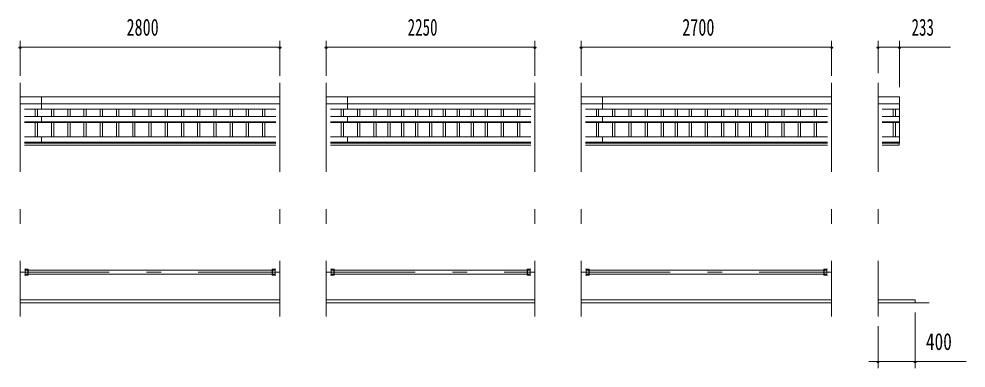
# Model space of a CAD drawing. Units: millimetres, scale not verified. Extents: x -31992 to 32005, y -14700 to 14700.
# Drawn here: x -22130 to -11917, y 2423 to 6188 of the extents above; entities that cross this region are included whole.
import ezdxf
from ezdxf.enums import TextEntityAlignment as Align

# ---------------------------------------------------------------- set-up
doc = ezdxf.new("R2010")
doc.units = ezdxf.units.MM
doc.header["$LTSCALE"] = 80
doc.linetypes.add('USER3', pattern=[24, 12, -5, 2, -5])
for name, color, linetype, lineweight in [('0-2_1-07BOLD', 7, 'Continuous', 18), ('0-3_1-27CENTER', 3, 'USER3', 18), ('0-4_1-47THIN', 4, 'Continuous', 18), ('0-5_1-57DIM', 3, 'Continuous', 18)]:
    doc.layers.add(name, color=color, linetype=linetype, lineweight=lineweight)
doc.styles.add('ＭＳ ゴシック', font='')
doc.styles.get('ＭＳ ゴシック').set_extended_font_data('MS Gothic')

msp = doc.modelspace()

# ---------------------------------------------------------------- linework, layer by layer
at = {"layer": '0-2_1-07BOLD'}
for p, q in [((-19316.16, 5347.54), (-22116.16, 5347.54)), ((-21886.16, 5347.54), (-21886.16, 5215.14)), ((-16566.16, 5347.54), (-18816.16, 5347.54)), ((-18586.16, 5347.54), (-18586.16, 5215.14)), ((-13366.16, 5347.54), (-16066.16, 5347.54)), ((-15836.16, 5347.54), (-15836.16, 5215.14)), ((-12633.16, 5347.54), (-12866.16, 5347.54)), ((-12633.16, 5347.54), (-12633.16, 4848.33)), ((-22116.16, 5270.38), (-19316.16, 5270.38)), ((-19360.71, 5215.14), (-22071.61, 5215.14)), ((-18816.16, 5270.38), (-16566.16, 5270.38)), ((-16610.71, 5215.14), (-18771.61, 5215.14)), ((-16066.16, 5270.38), (-13366.16, 5270.38)), ((-13410.71, 5215.14), (-16021.61, 5215.14)), ((-12866.16, 5270.38), (-12633.16, 5270.38)), ((-12821.61, 5215.14), (-12633.16, 5215.14)), ((-22071.61, 5135.82), (-19360.71, 5135.82)), ((-21886.16, 5135.82), (-21886.16, 5069.9)), ((-18771.61, 5135.82), (-16610.71, 5135.82)), ((-18586.16, 5135.82), (-18586.16, 5069.9)), ((-16021.61, 5135.82), (-13410.71, 5135.82)), ((-15836.16, 5135.82), (-15836.16, 5069.9)), ((-12821.61, 5135.82), (-12633.16, 5135.82)), ((-22071.61, 5078.12), (-19360.71, 5078.12)), ((-22071.61, 5069.9), (-19360.71, 5069.9)), ((-18771.61, 5078.12), (-16610.71, 5078.12)), ((-18771.61, 5069.9), (-16610.71, 5069.9)), ((-16021.61, 5078.12), (-13410.71, 5078.12)), ((-16021.61, 5069.9), (-13410.71, 5069.9)), ((-12821.61, 5078.12), (-12633.16, 5078.12)), ((-12821.61, 5069.9), (-12633.16, 5069.9)), ((-19360.71, 4915.31), (-22071.61, 4915.31)), ((-21886.16, 4915.31), (-21886.16, 4848.33)), ((-16610.71, 4915.31), (-18771.61, 4915.31)), ((-18586.16, 4915.31), (-18586.16, 4848.33)), ((-13410.71, 4915.31), (-16021.61, 4915.31)), ((-15836.16, 4915.31), (-15836.16, 4848.33)), ((-12821.61, 4915.31), (-12633.16, 4915.31)), ((-19360.71, 4860.2), (-22071.61, 4860.2)), ((-19360.71, 4848.33), (-22071.61, 4848.33)), ((-19360.71, 4827.54), (-22071.61, 4827.54)), ((-16610.71, 4860.2), (-18771.61, 4860.2)), ((-16610.71, 4848.33), (-18771.61, 4848.33)), ((-16610.71, 4827.54), (-18771.61, 4827.54)), ((-13410.71, 4860.2), (-16021.61, 4860.2)), ((-13410.71, 4848.33), (-16021.61, 4848.33)), ((-13410.71, 4827.54), (-16021.61, 4827.54)), ((-12821.61, 4860.2), (-12633.16, 4860.2)), ((-12821.61, 4848.33), (-12633.16, 4848.33)), ((-12821.61, 4827.54), (-12638.16, 4827.54)), ((-12638.16, 4848.33), (-12638.16, 4827.54)), ((-22031.61, 3490.54), (-22071.61, 3490.54)), ((-22034.81, 3490.54), (-22034.81, 3424.54)), ((-22031.61, 3490.54), (-22031.61, 3424.54)), ((-22031.61, 3478.88), (-19400.71, 3478.88)), ((-19400.71, 3490.54), (-19360.71, 3490.54)), ((-19397.51, 3490.54), (-19397.51, 3424.54)), ((-19397.51, 3478.88), (-19368.66, 3478.88)), ((-19368.66, 3478.88), (-19368.66, 3436.19)), ((-18731.61, 3490.54), (-18771.61, 3490.54)), ((-18763.66, 3478.88), (-18763.66, 3436.19)), ((-18734.81, 3478.88), (-18763.66, 3478.88)), ((-18734.81, 3490.54), (-18734.81, 3424.54)), ((-18731.61, 3490.54), (-18731.61, 3424.54)), ((-18731.61, 3478.88), (-16650.71, 3478.88)), ((-16650.71, 3490.54), (-16610.71, 3490.54)), ((-16650.71, 3490.54), (-16650.71, 3424.54)), ((-16647.51, 3490.54), (-16647.51, 3424.54)), ((-16647.51, 3478.88), (-16618.66, 3478.88)), ((-16618.66, 3478.88), (-16618.66, 3436.19)), ((-15981.61, 3490.54), (-16021.61, 3490.54)), ((-16013.66, 3478.88), (-16013.66, 3436.19)), ((-15984.81, 3478.88), (-16013.66, 3478.88)), ((-15984.81, 3490.54), (-15984.81, 3424.54)), ((-15981.61, 3490.54), (-15981.61, 3424.54)), ((-15981.61, 3478.88), (-13450.71, 3478.88)), ((-13450.71, 3490.54), (-13450.71, 3424.54)), ((-13450.71, 3490.54), (-13410.71, 3490.54)), ((-13447.51, 3490.54), (-13447.51, 3424.54)), ((-13447.51, 3478.88), (-13418.66, 3478.88)), ((-13418.66, 3478.88), (-13418.66, 3436.19)), ((-22031.61, 3424.54), (-22071.61, 3424.54)), ((-22034.81, 3436.19), (-22063.66, 3436.19)), ((-22031.61, 3436.19), (-19400.71, 3436.19)), ((-19397.51, 3436.19), (-19368.66, 3436.19)), ((-18731.61, 3424.54), (-18771.61, 3424.54)), ((-18734.81, 3436.19), (-18763.66, 3436.19)), ((-18731.61, 3436.19), (-16650.71, 3436.19)), ((-16650.71, 3424.54), (-16610.71, 3424.54)), ((-16647.51, 3436.19), (-16618.66, 3436.19)), ((-15981.61, 3424.54), (-16021.61, 3424.54)), ((-15984.81, 3436.19), (-16013.66, 3436.19)), ((-15981.61, 3436.19), (-13450.71, 3436.19)), ((-13450.71, 3424.54), (-13410.71, 3424.54)), ((-13447.51, 3436.19), (-13418.66, 3436.19)), ((-19316.16, 3157.53), (-22116.16, 3157.53)), ((-19316.16, 3127.54), (-22116.16, 3127.54)), ((-16566.16, 3157.53), (-18816.16, 3157.53)), ((-16566.16, 3127.54), (-18816.16, 3127.54)), ((-13366.16, 3157.53), (-16066.16, 3157.53)), ((-13366.16, 3127.54), (-16066.16, 3127.54)), ((-12466.16, 3157.53), (-12866.16, 3157.53)), ((-12316.16, 3127.54), (-12866.16, 3127.54)), ((-12466.16, 3157.53), (-12466.16, 3127.54))]:
    msp.add_line(p, q, dxfattribs=at)
for points in [[(-22034.81, 3478.88), (-22063.66, 3478.88), (-22063.66, 3436.19)], [(-19400.71, 3490.54), (-19400.71, 3424.54), (-19360.71, 3424.54)]]:
    msp.add_lwpolyline(points, dxfattribs=at)
at = {"layer": '0-3_1-27CENTER'}
for p, q in [((-22116.16, 5497.54), (-22116.16, 2977.54)), ((-19316.16, 5497.54), (-19316.16, 2977.54)), ((-18816.16, 5497.54), (-18816.16, 2977.54)), ((-16566.16, 5497.54), (-16566.16, 2977.54)), ((-16066.16, 5497.54), (-16066.16, 2977.54)), ((-13366.16, 5497.54), (-13366.16, 2977.54)), ((-12866.16, 5497.54), (-12866.16, 2977.54)), ((-22116.16, 3457.54), (-19316.16, 3457.54)), ((-18816.16, 3457.54), (-16566.16, 3457.54)), ((-16066.16, 3457.54), (-13366.16, 3457.54))]:
    msp.add_line(p, q, dxfattribs=at)
at = {"layer": '0-4_1-47THIN'}
for p, q in [((-21953.66, 5215.14), (-21953.66, 5135.83)), ((-21928.66, 5215.14), (-21928.66, 5135.83)), ((-21778.66, 5215.14), (-21778.66, 5135.83)), ((-21753.66, 5215.14), (-21753.66, 5135.83)), ((-21603.66, 5215.14), (-21603.66, 5135.83)), ((-21578.66, 5215.14), (-21578.66, 5135.83)), ((-21428.66, 5215.14), (-21428.66, 5135.83)), ((-21403.66, 5215.14), (-21403.66, 5135.83)), ((-21253.66, 5215.14), (-21253.66, 5135.83)), ((-21228.66, 5215.14), (-21228.66, 5135.83)), ((-21078.66, 5215.14), (-21078.66, 5135.83)), ((-21053.66, 5215.14), (-21053.66, 5135.83)), ((-20903.66, 5215.14), (-20903.66, 5135.83)), ((-20878.66, 5215.14), (-20878.66, 5135.83)), ((-20728.66, 5215.14), (-20728.66, 5135.83)), ((-20703.66, 5215.14), (-20703.66, 5135.83)), ((-20553.66, 5215.14), (-20553.66, 5135.83)), ((-20528.66, 5215.14), (-20528.66, 5135.83)), ((-20378.66, 5215.14), (-20378.66, 5135.83)), ((-20353.66, 5215.14), (-20353.66, 5135.83)), ((-20203.66, 5215.14), (-20203.66, 5135.83)), ((-20178.66, 5215.14), (-20178.66, 5135.83)), ((-20028.66, 5215.14), (-20028.66, 5135.83)), ((-20003.66, 5215.14), (-20003.66, 5135.83)), ((-19853.66, 5215.14), (-19853.66, 5135.83)), ((-19828.66, 5215.14), (-19828.66, 5135.83)), ((-19678.66, 5215.14), (-19678.66, 5135.83)), ((-19653.66, 5215.14), (-19653.66, 5135.83)), ((-19503.66, 5215.14), (-19503.66, 5135.83)), ((-19478.66, 5215.14), (-19478.66, 5135.83)), ((-18653.65, 5215.14), (-18653.65, 5135.83)), ((-18628.65, 5215.14), (-18628.65, 5135.83)), ((-18478.65, 5215.14), (-18478.65, 5135.83)), ((-18453.65, 5215.14), (-18453.65, 5135.83)), ((-18303.66, 5215.14), (-18303.66, 5135.83)), ((-18278.65, 5215.14), (-18278.65, 5135.83)), ((-18153.66, 5215.14), (-18153.66, 5135.83)), ((-18128.66, 5215.14), (-18128.66, 5135.83)), ((-18003.66, 5215.14), (-18003.66, 5135.83)), ((-17978.65, 5215.14), (-17978.65, 5135.83)), ((-17853.66, 5215.14), (-17853.66, 5135.83)), ((-17828.66, 5215.14), (-17828.66, 5135.83)), ((-17703.66, 5215.14), (-17703.66, 5135.83)), ((-17678.66, 5215.14), (-17678.66, 5135.83)), ((-17553.66, 5215.14), (-17553.66, 5135.83)), ((-17528.66, 5215.14), (-17528.66, 5135.83)), ((-17403.66, 5215.14), (-17403.66, 5135.83)), ((-17378.66, 5215.14), (-17378.66, 5135.83)), ((-17253.66, 5215.14), (-17253.66, 5135.83)), ((-17228.66, 5215.14), (-17228.66, 5135.83)), ((-17103.66, 5215.14), (-17103.66, 5135.83)), ((-17078.66, 5215.14), (-17078.66, 5135.83)), ((-16928.66, 5215.14), (-16928.66, 5135.83)), ((-16903.66, 5215.14), (-16903.66, 5135.83)), ((-16753.66, 5215.14), (-16753.66, 5135.83)), ((-16728.66, 5215.14), (-16728.66, 5135.83)), ((-15903.66, 5215.14), (-15903.66, 5135.83)), ((-15878.66, 5215.14), (-15878.66, 5135.83)), ((-15728.66, 5215.14), (-15728.66, 5135.83)), ((-15703.66, 5215.14), (-15703.66, 5135.83)), ((-15553.66, 5215.14), (-15553.66, 5135.83)), ((-15528.66, 5215.14), (-15528.66, 5135.83)), ((-15378.66, 5215.14), (-15378.66, 5135.83)), ((-15353.66, 5215.14), (-15353.66, 5135.83)), ((-15203.66, 5215.14), (-15203.66, 5135.83)), ((-15178.66, 5215.14), (-15178.66, 5135.83)), ((-15053.66, 5215.14), (-15053.66, 5135.83)), ((-15028.66, 5215.14), (-15028.66, 5135.83)), ((-14903.66, 5215.14), (-14903.66, 5135.83)), ((-14878.66, 5215.14), (-14878.66, 5135.83)), ((-14728.66, 5215.14), (-14728.66, 5135.83)), ((-14703.65, 5215.14), (-14703.65, 5135.83)), ((-14553.66, 5215.14), (-14553.66, 5135.83)), ((-14528.66, 5215.14), (-14528.66, 5135.83)), ((-14403.65, 5215.14), (-14403.65, 5135.83)), ((-14378.66, 5215.14), (-14378.66, 5135.83)), ((-14253.66, 5215.14), (-14253.66, 5135.83)), ((-14228.66, 5215.14), (-14228.66, 5135.83)), ((-14078.65, 5215.14), (-14078.65, 5135.83)), ((-14053.65, 5215.14), (-14053.65, 5135.83)), ((-13903.66, 5215.14), (-13903.66, 5135.83)), ((-13878.66, 5215.14), (-13878.66, 5135.83)), ((-13728.66, 5215.14), (-13728.66, 5135.83)), ((-13703.65, 5215.14), (-13703.65, 5135.83)), ((-13553.66, 5215.14), (-13553.66, 5135.83)), ((-13528.65, 5215.14), (-13528.65, 5135.83)), ((-12703.66, 5215.14), (-12703.66, 5135.83)), ((-12678.66, 5215.14), (-12678.66, 5135.83)), ((-21953.66, 5069.9), (-21953.66, 4915.31)), ((-21928.66, 5069.9), (-21928.66, 4915.31)), ((-21778.66, 5069.9), (-21778.66, 4915.31)), ((-21753.66, 5069.9), (-21753.66, 4915.31)), ((-21603.66, 5069.9), (-21603.66, 4915.31)), ((-21578.66, 5069.9), (-21578.66, 4915.31)), ((-21428.66, 5069.9), (-21428.66, 4915.31)), ((-21403.66, 5069.9), (-21403.66, 4915.31)), ((-21253.66, 5069.9), (-21253.66, 4915.31)), ((-21228.66, 5069.9), (-21228.66, 4915.31)), ((-21078.66, 5069.9), (-21078.66, 4915.31)), ((-21053.66, 5069.9), (-21053.66, 4915.31)), ((-20903.66, 5069.9), (-20903.66, 4915.31)), ((-20878.66, 5069.9), (-20878.66, 4915.31)), ((-20728.66, 5069.9), (-20728.66, 4915.31)), ((-20703.66, 5069.9), (-20703.66, 4915.31)), ((-20553.66, 5069.9), (-20553.66, 4915.31)), ((-20528.66, 5069.9), (-20528.66, 4915.31)), ((-20378.66, 5069.9), (-20378.66, 4915.31)), ((-20353.66, 5069.9), (-20353.66, 4915.31)), ((-20203.66, 5069.9), (-20203.66, 4915.31)), ((-20178.66, 5069.9), (-20178.66, 4915.31)), ((-20028.66, 5069.9), (-20028.66, 4915.31)), ((-20003.66, 5069.9), (-20003.66, 4915.31)), ((-19853.66, 5069.9), (-19853.66, 4915.31)), ((-19828.66, 5069.9), (-19828.66, 4915.31)), ((-19678.66, 5069.9), (-19678.66, 4915.31)), ((-19653.66, 5069.9), (-19653.66, 4915.31)), ((-19503.66, 5069.9), (-19503.66, 4915.31)), ((-19478.66, 5069.9), (-19478.66, 4915.31)), ((-18653.65, 5069.9), (-18653.65, 4915.31)), ((-18628.65, 5069.9), (-18628.65, 4915.31)), ((-18478.65, 5069.9), (-18478.65, 4915.31)), ((-18453.65, 5069.9), (-18453.65, 4915.31)), ((-18303.66, 5069.9), (-18303.66, 4915.31)), ((-18278.65, 5069.9), (-18278.65, 4915.31)), ((-18153.66, 5069.9), (-18153.66, 4915.31)), ((-18128.66, 5069.9), (-18128.66, 4915.31)), ((-18003.66, 5069.9), (-18003.66, 4915.31)), ((-17978.65, 5069.9), (-17978.65, 4915.31)), ((-17853.66, 5069.9), (-17853.66, 4915.31)), ((-17828.66, 5069.9), (-17828.66, 4915.31)), ((-17703.66, 5069.9), (-17703.66, 4915.31)), ((-17678.66, 5069.9), (-17678.66, 4915.31)), ((-17553.66, 5069.9), (-17553.66, 4915.31)), ((-17528.66, 5069.9), (-17528.66, 4915.31)), ((-17403.66, 5069.9), (-17403.66, 4915.31)), ((-17378.66, 5069.9), (-17378.66, 4915.31)), ((-17253.66, 5069.9), (-17253.66, 4915.31)), ((-17228.66, 5069.9), (-17228.66, 4915.31)), ((-17103.66, 5069.9), (-17103.66, 4915.31)), ((-17078.66, 5069.9), (-17078.66, 4915.31)), ((-16928.66, 5069.9), (-16928.66, 4915.31)), ((-16903.66, 5069.9), (-16903.66, 4915.31)), ((-16753.66, 5069.9), (-16753.66, 4915.31)), ((-16728.66, 5069.9), (-16728.66, 4915.31)), ((-15903.66, 5069.9), (-15903.66, 4915.31)), ((-15878.66, 5069.9), (-15878.66, 4915.31)), ((-15728.66, 5069.9), (-15728.66, 4915.31)), ((-15703.66, 5069.9), (-15703.66, 4915.31)), ((-15553.66, 5069.9), (-15553.66, 4915.31)), ((-15528.66, 5069.9), (-15528.66, 4915.31)), ((-15378.66, 5069.9), (-15378.66, 4915.31)), ((-15353.66, 5069.9), (-15353.66, 4915.31)), ((-15203.66, 5069.9), (-15203.66, 4915.31)), ((-15178.66, 5069.9), (-15178.66, 4915.31)), ((-15053.66, 5069.9), (-15053.66, 4915.31)), ((-15028.66, 5069.9), (-15028.66, 4915.31)), ((-14903.66, 5069.9), (-14903.66, 4915.31)), ((-14878.66, 5069.9), (-14878.66, 4915.31)), ((-14728.66, 5069.9), (-14728.66, 4915.31)), ((-14703.65, 5069.9), (-14703.65, 4915.31)), ((-14553.66, 5069.9), (-14553.66, 4915.31)), ((-14528.66, 5069.9), (-14528.66, 4915.31)), ((-14403.65, 5069.9), (-14403.65, 4915.31)), ((-14378.66, 5069.9), (-14378.66, 4915.31)), ((-14253.66, 5069.9), (-14253.66, 4915.31)), ((-14228.66, 5069.9), (-14228.66, 4915.31)), ((-14078.65, 5069.9), (-14078.65, 4915.31)), ((-14053.65, 5069.9), (-14053.65, 4915.31)), ((-13903.66, 5069.9), (-13903.66, 4915.31)), ((-13878.66, 5069.9), (-13878.66, 4915.31)), ((-13728.66, 5069.9), (-13728.66, 4915.31)), ((-13703.65, 5069.9), (-13703.65, 4915.31)), ((-13553.66, 5069.9), (-13553.66, 4915.31)), ((-13528.65, 5069.9), (-13528.65, 4915.31)), ((-12703.66, 5069.9), (-12703.66, 4915.31)), ((-12678.66, 5069.9), (-12678.66, 4915.31))]:
    msp.add_line(p, q, dxfattribs=at)
at = {"layer": '0-5_1-57DIM'}
for p, q in [((-22116.16, 5572.54), (-22116.16, 5952.53)), ((-19316.16, 5572.54), (-19316.16, 5952.53)), ((-18816.16, 5572.54), (-18816.16, 5952.53)), ((-16566.16, 5572.54), (-16566.16, 5952.53)), ((-16066.16, 5572.54), (-16066.16, 5952.53)), ((-13366.16, 5572.54), (-13366.16, 5952.53)), ((-12866.16, 5602.54), (-12866.16, 5952.53)), ((-12633.16, 5452.54), (-12633.16, 5952.53)), ((-22102.16, 5882.53), (-22130.16, 5882.53)), ((-22116.16, 5882.53), (-19316.16, 5882.53)), ((-19302.16, 5882.53), (-19330.16, 5882.53)), ((-18802.16, 5882.53), (-18830.16, 5882.53)), ((-18816.16, 5882.53), (-16566.16, 5882.53)), ((-16552.16, 5882.53), (-16580.16, 5882.53)), ((-16052.16, 5882.53), (-16080.16, 5882.53)), ((-16066.16, 5882.53), (-13366.16, 5882.53)), ((-13352.16, 5882.53), (-13380.16, 5882.53)), ((-12852.16, 5882.53), (-12880.16, 5882.53)), ((-12083.66, 5882.53), (-12866.16, 5882.53)), ((-12619.16, 5882.53), (-12647.16, 5882.53)), ((-12466.16, 3022.54), (-12466.16, 2422.54)), ((-12866.16, 2872.54), (-12866.16, 2422.54)), ((-12964.72, 2492.54), (-11916.66, 2492.54)), ((-12852.16, 2492.54), (-12880.16, 2492.54)), ((-12452.16, 2492.54), (-12480.16, 2492.54))]:
    msp.add_line(p, q, dxfattribs=at)
for centre in [(-22116.16, 5882.53), (-19316.16, 5882.53), (-18816.16, 5882.53), (-16566.16, 5882.53), (-16066.16, 5882.53), (-13366.16, 5882.53), (-12866.16, 5882.53), (-12633.16, 5882.53), (-12866.16, 2492.54), (-12466.16, 2492.54)]:
    msp.add_arc(centre, 14, 180, 0, dxfattribs=at)

# ---------------------------------------------------------------- texts
at = {"layer": '0-5_1-57DIM', "color": 7, "style": 'ＭＳ ゴシック'}
for s, width, p in [('2800', 0.7, (-20969.94, 5952.53)), ('2250', 0.65, (-17938.51, 5952.53)), ('2700', 0.7, (-14977.4, 5952.53)), ('233', 0.65, (-12504.6, 5952.53)), ('400', 0.75, (-12349.08, 2562.54))]:
    msp.add_text(s, height=182.3, dxfattribs=dict(at, width=width)).set_placement(p, align=Align.BOTTOM_LEFT)

doc.saveas('drawing.dxf')
